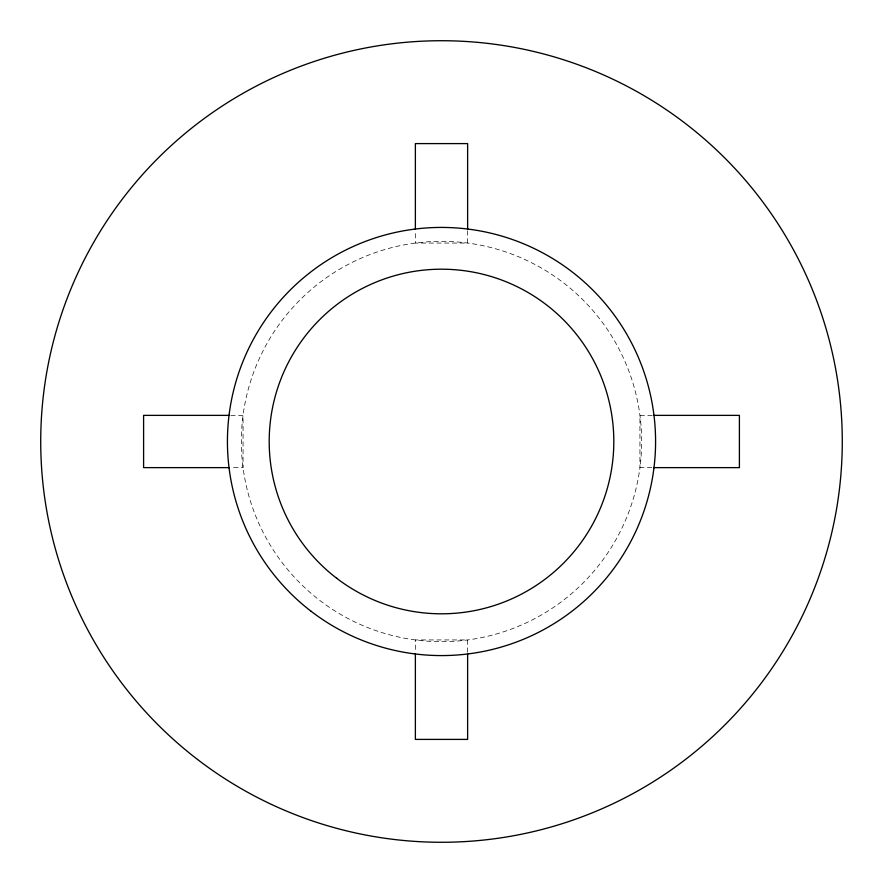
<?xml version="1.0" encoding="UTF-8"?>
<svg xmlns="http://www.w3.org/2000/svg" width="883" height="883" viewBox="0 0 883 883"><rect width="100%" height="100%" fill="white"/><g stroke="black" fill="none" stroke-linecap="round" stroke-linejoin="round"><path stroke-width="0.66" stroke-dasharray="4.42 3.31" d="M230.794 415.374L243.057 415.374L243.057 467.626L230.794 467.626M652.206 415.374L639.943 415.374L639.943 467.626A200.154 200.154 0 0 1 319.646 600.297A200.154 200.154 0 0 1 364.9 256.578A200.154 200.154 0 0 1 639.943 467.626L652.206 467.626M467.626 230.794L467.626 243.057L415.374 243.057L415.374 230.794M467.626 652.206L467.626 639.943L415.374 639.943L415.374 652.206"/><path stroke-width="1.32" d="M229.425 415.374L143.598 415.374L143.598 467.626L229.425 467.626M653.575 415.374L739.402 415.374L739.402 467.626L653.575 467.626M467.626 229.425L467.626 143.598L415.374 143.598L415.374 229.425M467.626 653.575L467.626 739.402L415.374 739.402L415.374 653.575M197.516 759.457A400.783 400.783 0 0 0 838.85 493.807A400.783 400.783 0 0 0 288.134 71.225A400.783 400.783 0 0 0 197.516 759.457M336.6 578.199A172.317 172.317 0 0 0 612.338 463.994A172.317 172.317 0 0 0 375.562 282.306A172.317 172.317 0 0 0 336.6 578.199M311.18 611.345A214.083 214.083 0 0 0 653.751 469.447A214.083 214.083 0 0 0 359.58 243.719A214.083 214.083 0 0 0 311.18 611.345"/></g></svg>
